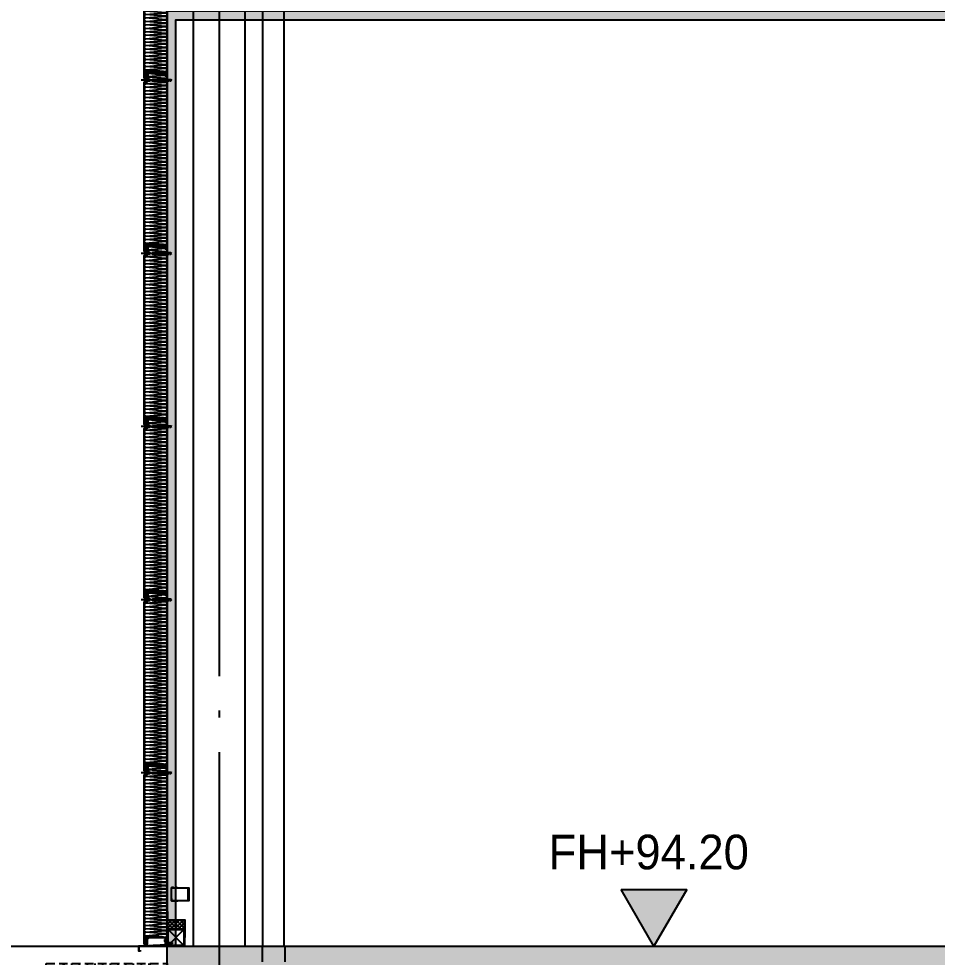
# Model space of a CAD drawing. Header units: millimetres. Extents: x 0 to 672800, y 0 to 118800.
# Drawn here: x 391743 to 397044, y 26380 to 31799 of the extents above; entities that cross this region are included whole.
import ezdxf
from ezdxf.enums import TextEntityAlignment as Align

# ---------------------------------------------------------------- set-up
doc = ezdxf.new("R2010")
doc.units = ezdxf.units.MM
doc.header["$LTSCALE"] = 200
for name, pattern in [('CEN-GAUN', [32.2, 30, -1, 0.2, -1]), ('HID', [2.3, 1.5, -0.8]), ('HIDDEN', [0.375, 0.25, -0.125])]:
    doc.linetypes.add(name, pattern=pattern)
doc.layers.get('DEFPOINTS').update_dxf_attribs({"color": 137})
for name, color, linetype in [('0-S-col', 4, 'Continuous'), ('161', 161, 'Continuous'), ('A-CON', 2, 'Continuous'), ('A-sect_stl', 8, 'Continuous'), ('BOLT', 8, 'Continuous'), ('CEN', 1, 'CEN-GAUN'), ('CON', 2, 'Continuous'), ('ELE', 7, 'Continuous'), ('FLA', 2, 'Continuous'), ('HAT', 8, 'Continuous'), ('HAT-253', 253, 'Continuous'), ('HAT-254', 254, 'Continuous'), ('HAT-INS1', 252, 'Continuous'), ('HID-8', 8, 'HID'), ('Insul', 252, 'Continuous'), ('PANEL', 6, 'Continuous'), ('squrepipe', 252, 'Continuous'), ('STL', 4, 'Continuous'), ('SYP_BOLT', 9, 'Continuous'), ('SYP_FLASHING', 5, 'Continuous'), ('SYP_INSUL', 252, 'Continuous'), ('SYP_STEEL', 4, 'Continuous'), ('WALL', 2, 'Continuous'), ('우수집수정', 252, 'HIDDEN')]:
    doc.layers.add(name, color=color, linetype=linetype)
doc.styles.add('돋움', font='')
doc.styles.get('돋움').set_extended_font_data('Dotum')

# ---------------------------------------------------------------- blocks, each defined once
blk = doc.blocks.new('SCW-1')
at = {"layer": 'BOLT', "color": 8, "linetype": 'HIDDEN', "ltscale": 0.5}
for p, q in [((150, 3), (150, 9)), ((154.1, 12), (151.1, 9)), ((151.1, 9), (151.1, 3)), ((151.1, 3), (154.1, 0)), ((153.1, 5.4), (153.1, 6.6)), ((153.1, 6.6), (154.5, 6.6)), ((154.5, 5.4), (153.1, 5.4)), ((154.5, 12), (154.1, 12)), ((154.1, 0), (154.5, 0)), ((154.5, 6.6), (154.5, 12)), ((154.5, 0), (154.5, 5.4))]:
    blk.add_line(p, q, dxfattribs=at)
for points in [[(0, 6), (9, 7), (11, 9), (12, 7), (10, 3)], [(10, 3), (5, 3), (0, 6), (5, 9), (11, 9)], [(150, 3), (10, 3)], [(11, 9), (150, 9)]]:
    blk.add_lwpolyline(points, dxfattribs=at)
for centre, start, end in [((150.6, 9.2), 199.4712, 340.5288), ((150.6, 2.8), 19.4712, 160.5288)]:
    blk.add_arc(centre, 0.6, start, end, dxfattribs=at)
blk = doc.blocks.new('PANEL-135')
at = {"layer": '161'}
for p, q in [((150, 0), (0, 0)), ((150, -1000), (0, -1000))]:
    blk.add_line(p, q, dxfattribs=at)
at = {"layer": 'BOLT', "color": 8, "linetype": 'HIDDEN', "ltscale": 0.5}
for p, q in [((37.8, 20.4), (41.2, 17)), ((37.8, 19.3), (40.8, 16.3)), ((37.8, 8.7), (40.8, 11.7)), ((37.8, 7.6), (41.2, 11)), ((37.8, 6.4), (41.2, 3)), ((37.8, 5.3), (40.8, 2.3)), ((41.2, 17), (41.2, 11)), ((41.2, 3), (41.2, -3)), ((37.8, -5.3), (40.8, -2.3)), ((37.8, -6.1), (37.8, -6.1)), ((38.6, -5.6), (41.2, -3))]:
    blk.add_line(p, q, dxfattribs=at)
at = {"layer": 'HAT-INS1'}
for points in [[(37.8, 21.4), (137, 30)], [(137, 30.5), (39.6, 38.9)]]:
    blk.add_lwpolyline(points, dxfattribs=at)
for points in [[(147.4, 26.4, -0.625476), (139.5, 10.2), (37.8, 19.1)], [(37.8, 1.4), (139.5, 10.2, -1), (139.5, -9.8), (37.8, -0.9)], [(25.8, -19.8), (139.5, -9.8, -1), (139.5, -29.8), (25.8, -19.8), (25.8, -19.8, 1), (25.8, -39.8, 1)], [(25.8, -39.8), (139.5, -29.8, -1), (139.5, -49.8), (25.8, -39.8), (25.8, -39.8, 1), (25.8, -59.8, 1)], [(25.8, -59.8), (139.5, -49.8, -1), (139.5, -69.8), (25.8, -59.8), (25.8, -59.8, 1), (25.8, -79.8, 1)], [(16.1, -12.4, 0.338737), (25.8, -19.8)], [(25.8, -79.8), (139.5, -69.8, -1), (139.5, -89.8), (25.8, -79.8), (25.8, -79.8, 1), (25.8, -99.8, 1)], [(25.8, -99.8), (139.5, -89.8, -1), (139.5, -109.8), (25.8, -99.8), (25.8, -99.8, 1), (25.8, -119.8, 1)], [(25.8, -119.8), (139.5, -109.8, -1), (139.5, -129.8), (25.8, -119.8), (25.8, -119.8, 1), (25.8, -139.8, 1)], [(25.8, -139.8), (139.5, -129.8, -1), (139.5, -149.8), (25.8, -139.8), (25.8, -139.8, 1), (25.8, -159.8, 1)], [(25.8, -159.8), (139.5, -149.8, -1), (139.5, -169.8), (25.8, -159.8), (25.8, -159.8, 1), (25.8, -179.8, 1)], [(25.8, -179.8), (139.5, -169.8, -1), (139.5, -189.8), (25.8, -179.8), (25.8, -179.8, 1), (25.8, -199.8, 1)], [(25.8, -199.8), (139.5, -189.8, -1), (139.5, -209.8), (25.8, -199.8), (25.8, -199.8, 1), (25.8, -219.8, 1)], [(25.8, -219.8), (139.5, -209.8, -1), (139.5, -229.8), (25.8, -219.8), (25.8, -219.8, 1), (25.8, -239.8, 1)], [(25.8, -239.8), (139.5, -229.8, -1), (139.5, -249.8), (25.8, -239.8), (25.8, -239.8, 1), (25.8, -259.8, 1)], [(25.8, -259.8), (139.5, -249.8, -1), (139.5, -269.8), (25.8, -259.8), (25.8, -259.8, 1), (25.8, -279.8, 1)], [(25.8, -279.8), (139.5, -269.8, -1), (139.5, -289.8), (25.8, -279.8), (25.8, -279.8, 1), (25.8, -299.8, 1)], [(25.8, -299.8), (139.5, -289.8, -1), (139.5, -309.8), (25.8, -299.8), (25.8, -299.8, 1), (25.8, -319.8, 1)], [(25.8, -319.8), (139.5, -309.8, -1), (139.5, -329.8), (25.8, -319.8), (25.8, -319.8, 1), (25.8, -339.8, 1)], [(25.8, -339.8), (139.5, -329.8, -1), (139.5, -349.8), (25.8, -339.8), (25.8, -339.8, 1), (25.8, -359.8, 1)], [(25.8, -359.8), (139.5, -349.8, -1), (139.5, -369.8), (25.8, -359.8), (25.8, -359.8, 1), (25.8, -379.8, 1)], [(25.8, -379.8), (139.5, -369.8, -1), (139.5, -389.8), (25.8, -379.8), (25.8, -379.8, 1), (25.8, -399.8, 1)], [(25.8, -399.8), (139.5, -389.8, -1), (139.5, -409.8), (25.8, -399.8), (25.8, -399.8, 1), (25.8, -419.8, 1)], [(25.8, -419.8), (139.5, -409.8, -1), (139.5, -429.8), (25.8, -419.8), (25.8, -419.8, 1), (25.8, -439.8, 1)], [(25.8, -439.8), (139.5, -429.8, -1), (139.5, -449.8), (25.8, -439.8), (25.8, -439.8, 1), (25.8, -459.8, 1)], [(25.8, -459.8), (139.5, -449.8, -1), (139.5, -469.8), (25.8, -459.8), (25.8, -459.8, 1), (25.8, -479.8, 1)], [(25.8, -479.8), (139.5, -469.8, -1), (139.5, -489.8), (25.8, -479.8), (25.8, -479.8, 1), (25.8, -499.8, 1)], [(25.8, -499.8), (139.5, -489.8, -1), (139.5, -509.8), (25.8, -499.8), (25.8, -499.8, 1), (25.8, -519.8, 1)], [(25.8, -519.8), (139.5, -509.8, -1), (139.5, -529.8), (25.8, -519.8), (25.8, -519.8, 1), (25.8, -539.8, 1)], [(25.8, -539.8), (139.5, -529.8, -1), (139.5, -549.8), (25.8, -539.8), (25.8, -539.8, 1), (25.8, -559.8, 1)], [(25.8, -559.8), (139.5, -549.8, -1), (139.5, -569.8), (25.8, -559.8), (25.8, -559.8, 1), (25.8, -579.8, 1)], [(25.8, -579.8), (139.5, -569.8, -1), (139.5, -589.8), (25.8, -579.8), (25.8, -579.8, 1), (25.8, -599.8, 1)], [(25.8, -599.8), (139.5, -589.8, -1), (139.5, -609.8), (25.8, -599.8), (25.8, -599.8, 1), (25.8, -619.8, 1)], [(25.8, -619.8), (139.5, -609.8, -1), (139.5, -629.8), (25.8, -619.8), (25.8, -619.8, 1), (25.8, -639.8, 1)], [(25.8, -639.8), (139.5, -629.8, -1), (139.5, -649.8), (25.8, -639.8), (25.8, -639.8, 1), (25.8, -659.8, 1)], [(25.8, -659.8), (139.5, -649.8, -1), (139.5, -669.8), (25.8, -659.8), (25.8, -659.8, 1), (25.8, -679.8, 1)], [(25.8, -679.8), (139.5, -669.8, -1), (139.5, -689.8), (25.8, -679.8), (25.8, -679.8, 1), (25.8, -699.8, 1)], [(25.8, -699.8), (139.5, -689.8, -1), (139.5, -709.8), (25.8, -699.8), (25.8, -699.8, 1), (25.8, -719.8, 1)], [(25.8, -719.8), (139.5, -709.8, -1), (139.5, -729.8), (25.8, -719.8), (25.8, -719.8, 1), (25.8, -739.8, 1)], [(25.8, -739.8), (139.5, -729.8, -1), (139.5, -749.8), (25.8, -739.8), (25.8, -739.8, 1), (25.8, -759.8, 1)], [(25.8, -759.8), (139.5, -749.8, -1), (139.5, -769.8), (25.8, -759.8), (25.8, -759.8, 1), (25.8, -779.8, 1)], [(25.8, -779.8), (139.5, -769.8, -1), (139.5, -789.8), (25.8, -779.8), (25.8, -779.8, 1), (25.8, -799.8, 1)], [(25.8, -799.8), (139.5, -789.8, -1), (139.5, -809.8), (25.8, -799.8), (25.8, -799.8, 1), (25.8, -819.8, 1)], [(25.8, -819.8), (139.5, -809.8, -1), (139.5, -829.8), (25.8, -819.8), (25.8, -819.8, 1), (25.8, -839.8, 1)], [(25.8, -839.8), (139.5, -829.8, -1), (139.5, -849.8), (25.8, -839.8), (25.8, -839.8, 1), (25.8, -859.8, 1)], [(25.8, -859.8), (139.5, -849.8, -1), (139.5, -869.8), (25.8, -859.8), (25.8, -859.8, 1), (25.8, -879.8, 1)], [(25.8, -879.8), (139.5, -869.8, -1), (139.5, -889.8), (25.8, -879.8), (25.8, -879.8, 1), (25.8, -899.8, 1)], [(25.8, -899.8), (139.5, -889.8, -1), (139.5, -909.8), (25.8, -899.8), (25.8, -899.8, 1), (25.8, -919.8, 1)], [(25.8, -919.8), (139.5, -909.8, -1), (139.5, -929.8), (25.8, -919.8), (25.8, -919.8, 1), (25.8, -939.8, 1)], [(129.1, -948.8), (25.8, -939.8), (25.8, -939.8, 0.541794), (16.7, -953.8, 0.541794)], [(25.8, -939.8), (139.5, -929.8, -1), (139.5, -949.8), (138.9, -949.7)]]:
    blk.add_lwpolyline(points, format="xyb", dxfattribs=at)
at = {"layer": 'Insul', "color": 251}
for p, q in [((18.3, -964.5), (18.3, -973.7)), ((32.3, -964.5), (18.3, -964.5)), ((32.3, -973.7), (18.3, -973.7)), ((18.3, -974.7), (18.3, -983)), ((32.3, -974.7), (18.3, -974.7)), ((32.3, -964.5), (32.3, -973.7)), ((32.3, -974.7), (32.3, -983)), ((29, -986.4), (21.7, -986.4))]:
    blk.add_line(p, q, dxfattribs=at)
for points in [[(135.1, 38.5), (136, 38.5, 0.414214), (136.3, 38.8), (136.3, 39), (136.3, 39.5, 0.414214), (133.3, 42.5), (128.3, 43.2), (120.8, 43.2, -0.414214), (120.3, 43.7), (120.3, 44, -0.414214), (120.8, 44.5), (133.9, 44.5), (135.5, 44.1, 0.487928), (135.9, 44.4), (135.9, 44.5, 0.414214), (133.9, 46.5), (82.3, 46.5), (40.6, 46.5, 0.414214), (38.6, 44.5), (38.6, 44.4, 0.487928), (39, 44.1), (40.6, 44.5), (53.7, 44.5, -0.414214), (54.2, 44), (54.2, 43.7, -0.414214), (53.7, 43.2), (46.1, 43.2), (41.1, 42.5, 0.414214), (38.1, 39.5), (38.1, 39), (38.1, 38.8, 0.414214), (38.4, 38.5), (39.3, 38.5, 0.414214), (39.6, 38.8), (39.6, 39, -0.414214), (41.1, 40.5), (46.1, 41.2), (54.7, 41.2, 0.414214), (56.2, 42.7), (56.2, 44, -0.414214), (56.7, 44.5), (82.3, 44.5), (117.8, 44.5, -0.414214), (118.3, 44), (118.3, 42.7, 0.414214), (119.8, 41.2), (128.3, 41.2), (133.3, 40.5, -0.414214), (134.8, 39), (134.8, 38.8, 0.414214)], [(135.1, 38.5), (136, 38.5, 0.414214), (136.3, 38.8), (136.3, 39), (136.3, 39.5, 0.414214), (133.3, 42.5), (128.3, 43.2), (120.8, 43.2, -0.414214), (120.3, 43.7), (120.3, 44, -0.414214), (120.8, 44.5), (133.9, 44.5), (135.5, 44.1, 0.487928), (135.9, 44.4), (135.9, 44.5, 0.414214), (133.9, 46.5), (82.3, 46.5), (40.6, 46.5, 0.414214), (38.6, 44.5), (38.6, 44.4, 0.487928), (39, 44.1), (40.6, 44.5), (53.7, 44.5, -0.414214), (54.2, 44), (54.2, 43.7, -0.414214), (53.7, 43.2), (46.1, 43.2), (41.1, 42.5, 0.414214), (38.1, 39.5), (38.1, 39), (38.1, 38.8, 0.414214), (38.4, 38.5), (39.3, 38.5, 0.414214), (39.6, 38.8), (39.6, 39, -0.414214), (41.1, 40.5), (46.1, 41.2), (54.7, 41.2, 0.414214), (56.2, 42.7), (56.2, 44, -0.414214), (56.7, 44.5), (82.3, 44.5), (117.8, 44.5, -0.414214), (118.3, 44), (118.3, 42.7, 0.414214), (119.8, 41.2), (128.3, 41.2), (133.3, 40.5, -0.414214), (134.8, 39), (134.8, 38.8, 0.414214)], [(148.7, -968.9, -0.414214), (146.2, -971.4), (142.9, -971.4, -0.414214), (140.4, -968.9), (140.4, -953.8, 0.414214), (139.4, -952.8), (136.9, -952.8), (136.9, -951.8), (39, -951.8), (39, -952.8), (35.1, -952.8, 0.414214), (34.1, -953.8), (34.1, -983, -0.414191), (29.1, -988), (21.7, -988, -0.414236), (16.7, -983), (16.7, -949.8), (37, -949.8), (37, -948.8), (138.9, -948.8), (138.9, -949.8), (148.7, -949.8)], [(148.7, -968.9, -0.414214), (146.2, -971.4), (142.9, -971.4, -0.414214), (140.4, -968.9), (140.4, -953.8, 0.414214), (139.4, -952.8), (136.9, -952.8), (136.9, -951.8), (39, -951.8), (39, -952.8), (35.1, -952.8, 0.414214), (34.1, -953.8), (34.1, -983, -0.414191), (29.1, -988), (21.7, -988, -0.414236), (16.7, -983), (16.7, -949.8), (37, -949.8), (37, -948.8), (138.9, -948.8), (138.9, -949.8), (148.7, -949.8)], [(142, -951.4), (147, -951.4), (147, -968.9, -0.414214), (146.2, -969.7), (142.9, -969.7, -0.414214), (142, -968.9)]]:
    blk.add_lwpolyline(points, format="xyb", close=True, dxfattribs=at)
blk.add_lwpolyline([(32.3, -952.5), (32.3, -963.5), (18.3, -963.5), (18.3, -952.5)], close=True, dxfattribs=at)
for centre, start, end in [((21.7, -983), 180, 270.0043), ((29, -983), 270.0043, 0)]:
    blk.add_arc(centre, 3.35, start, end, dxfattribs=at)
at = {"layer": 'PANEL', "ltscale": 3}
for points in [[(44, 43.3), (44, 44.1), (39, 44.1, 0.414214), (37, 42.1), (37, -3.7, -0.39552), (32.8, -8.2), (19.7, -9.1, 0.39896), (15, -14.1), (15, -444.5), (15, -983.8, 0.414242), (20, -988.8), (31.5, -988.8, 0.414191), (35, -985.3), (35, -953.3), (42, -953.3), (42, -952.5), (34.2, -952.5), (34.2, -985.3, -0.414191), (31.5, -988), (20, -988, -0.414242), (15.8, -983.8), (15.8, -444.5), (15.8, -14.1, -0.399273), (19.8, -9.9), (32.8, -9, 0.39552), (37.8, -3.7), (37.8, 42.1, -0.414214), (39, 43.3), (44, 43.3)], [(130.5, 44.1), (130.5, 44.1), (130.5, 43.6), (135.5, 43.6, -0.414214), (137, 42.1), (137, 28.4, 0.414214), (139, 26.4), (148, 26.4, -0.414214), (149.5, 24.9), (149.5, -391.9), (149.5, -969.9, -0.414214), (148, -971.4), (141, -971.4, -0.414214), (139.5, -969.9), (139.5, -952.8), (137, -952.8), (137, -953.3), (139, -953.3), (139, -969.9, 0.414214), (141, -971.9), (148, -971.9, 0.414214), (150, -969.9), (150, -391.9), (150, 24.9, 0.414214), (148, 26.9), (139, 26.9, -0.414214), (137.5, 28.4), (137.5, 42.1, 0.414214), (135.5, 44.1), (130.5, 44.1)]]:
    blk.add_lwpolyline(points, format="xyb", dxfattribs=at)
at = {"layer": 'SYP_INSUL'}
for points in [[(37.8, 41.4), (38.9, 41.5)], [(38.1, 39), (37.8, 39.1)], [(56.2, 43.2), (70.1, 44.5)]]:
    blk.add_lwpolyline(points, dxfattribs=at)
at = {"layer": 'WALL', "color": 3}
blk.add_line((44, 43.3), (44, 43.3), dxfattribs=at)
at = {"xscale": -1}
blk.add_blockref('SCW-1', (176.2, -6), dxfattribs=at)
blk = doc.blocks.new('단면레벨-1')
at = {"layer": 'DEFPOINTS'}
blk.add_hatch(color=256, dxfattribs=at).paths.add_polyline_path([(2176.321, 144.321), (2178.588, 148.246), (2174.055, 148.246)])
for p, q in [((2174.055, 148.246), (2176.321, 144.321)), ((2178.588, 148.246), (2174.055, 148.246)), ((2176.321, 144.321), (2178.588, 148.246)), ((2178.588, 144.321), (2174.055, 144.321))]:
    blk.add_line(p, q, dxfattribs=at)
at = {"layer": 'DEFPOINTS', "style": '돋움'}
blk.add_attdef('GL.+1500', text='', height=2.812, dxfattribs=at).set_placement((2176.688, 150.846), align=Align.MIDDLE)
blk = doc.blocks.new('SDS32')
at = {"layer": 'SYP_BOLT'}
for p, q in [((-5, 2.1), (-8, 1)), ((8, 1), (-8, 1)), ((-8, 1), (-8, 0)), ((8, 0), (-8, 0)), ((-3, 0.3), (-3.5, 0)), ((-3, 0), (-3, -3.7)), ((-2.5, 9.1), (-2.5, 3.1)), ((2.5, 3.1), (2.5, 9.1)), ((3, 0), (3, -5.7)), ((5, 2.1), (8, 1)), ((8, 1), (8, 0)), ((-3, -3.7), (-3.5, -4)), ((3.8, -6.5), (-3.5, -4)), ((-3.5, -4), (-3, -4.7)), ((-3, -5.7), (-3.5, -6)), ((3.8, -8.5), (-3.5, -6)), ((-3.5, -6), (-3, -6.7)), ((-3, -7.7), (-3.5, -8)), ((3.8, -10.5), (-3.5, -8)), ((-3.5, -8), (-3, -8.7)), ((-3, -9.7), (-3.5, -10)), ((-3.5, -10), (-3, -10.7)), ((3.8, -12.5), (-3.5, -10)), ((-3, -11.7), (-3.5, -12)), ((3.8, -14.5), (-3.5, -12)), ((-3.5, -12), (-3, -12.7)), ((-3, -13.7), (-3.5, -14)), ((3.8, -16.5), (-3.5, -14)), ((-3.5, -14), (-3, -14.7)), ((-3, -15.7), (-3.5, -16)), ((3.8, -18.5), (-3.5, -16)), ((-3.5, -16), (-3, -16.7)), ((-3, -17.7), (-3.5, -18)), ((3.8, -20.5), (-3.5, -18)), ((-3.5, -18), (-3, -18.7)), ((3, -5.7), (-3, -3.7)), ((3, -6.7), (-3, -4.7)), ((-3, -4.7), (-3, -5.7)), ((3, -7.7), (-3, -5.7)), ((3, -8.7), (-3, -6.7)), ((-3, -6.7), (-3, -7.7)), ((3, -9.7), (-3, -7.7)), ((-3, -8.7), (-3, -9.7)), ((3, -10.7), (-3, -8.7)), ((3, -11.7), (-3, -9.7)), ((3, -12.7), (-3, -10.7)), ((-3, -10.7), (-3, -11.7)), ((3, -13.7), (-3, -11.7)), ((3, -14.7), (-3, -12.7)), ((-3, -12.7), (-3, -13.7)), ((3, -15.7), (-3, -13.7)), ((3, -16.7), (-3, -14.7)), ((-3, -14.7), (-3, -15.7)), ((3, -17.7), (-3, -15.7)), ((3, -18.7), (-3, -16.7)), ((-3, -16.7), (-3, -17.7)), ((3, -19.7), (-3, -17.7)), ((-3, -18.7), (-3, -21)), ((3, -20.7), (-3, -18.7)), ((3, -5.7), (3.8, -6.5)), ((3.8, -6.5), (3, -6.7)), ((3, -6.7), (3, -7.7)), ((3, -7.7), (3.8, -8.5)), ((3.8, -8.5), (3, -8.7)), ((3, -8.7), (3, -9.7)), ((3, -9.7), (3.8, -10.5)), ((3.8, -10.5), (3, -10.7)), ((3, -10.7), (3, -11.7)), ((3, -11.7), (3.8, -12.5)), ((3.8, -12.5), (3, -12.7)), ((3, -12.7), (3, -13.7)), ((3, -13.7), (3.8, -14.5)), ((3.8, -14.5), (3, -14.7)), ((3, -14.7), (3, -15.7)), ((3, -15.7), (3.8, -16.5)), ((3.8, -16.5), (3, -16.7)), ((3, -16.7), (3, -17.7)), ((3, -17.7), (3.8, -18.5)), ((3.8, -18.5), (3, -18.7)), ((3, -18.7), (3, -19.7)), ((3, -19.7), (3.8, -20.5)), ((3.8, -20.5), (3, -20.7)), ((3, -20.7), (3, -22))]:
    blk.add_line(p, q, dxfattribs=at)
blk.add_lwpolyline([(5, 3.1), (5, 2.1), (-5, 2.1), (-5, 3.1)], close=True, dxfattribs=at)
for points in [[(4, 3.1), (4, 9.1), (-4, 9.1), (-4, 3.1)], [(0, -32), (-1, -23), (-3, -21), (-1, -20), (3, -22)], [(3, -22), (3, -27), (0, -32), (-3, -27), (-3, -21)]]:
    blk.add_lwpolyline(points, dxfattribs=at)
at = {"layer": 'SYP_BOLT', "color": 0}
blk.add_solid([(8, 1), (-8, 1), (8, 0), (-8, 0)], dxfattribs=at)
blk = doc.blocks.new('WEL')
at = {"layer": 'SYP_STEEL', "color": 251}
for centre, end in [((0, 0), 180), ((2, 0), 120), ((4, 0), 120), ((6, 0), 120), ((8, 0), 120)]:
    blk.add_arc(centre, 2, 0, end, dxfattribs=at)
blk = doc.blocks.new('P100X100')
at = {"layer": 'squrepipe', "color": 1}
for p, q in [((-45.5, 45.5), (45.5, -45.5)), ((45.5, 45.5), (-45.5, -45.5)), ((-45.5, 45.5), (45.5, -45.5)), ((45.5, 45.5), (-45.5, -45.5)), ((-45.5, 45.5), (45.5, -45.5)), ((45.5, 45.5), (-45.5, -45.5)), ((-45.5, 45.5), (45.5, -45.5)), ((45.5, 45.5), (-45.5, -45.5))]:
    blk.add_line(p, q, dxfattribs=at)
at = {"layer": 'squrepipe', "color": 8}
for points in [[(-50, -50), (50, -50), (50, 50), (-50, 50)], [(-45.5, -45.5), (45.5, -45.5), (45.5, 45.5), (-45.5, 45.5)]]:
    blk.add_lwpolyline(points, close=True, dxfattribs=at)
blk = doc.blocks.new('PANEL-SIL1')
at = {"layer": 'HAT'}
h = blk.add_hatch(dxfattribs=at)
h.set_pattern_fill('ANSI37', color=256, scale=5)
h.set_pattern_definition([(45, (-37874.998, 100828.325), (-11.2253202, 11.2253202), []), (135, (-37874.998, 100828.325), (-11.2253202, -11.2253202), [])])
h.paths.add_polyline_path([(-125, 100), (-25, 100), (-25, 150), (-125, 150)])
at = {"layer": 'FLA', "color": 6}
blk.add_lwpolyline([(-280, -28), (-290, -28), (-290, 2), (-126.6, 9.5), (-126.6, 30), (-125, 30), (-125, 8), (-288.4, 0.5), (-288.4, -26.4), (-280, -26.4)], close=True, dxfattribs=at)
at = {"layer": 'STL'}
blk.add_lwpolyline([(-125, 200), (-123, 200), (-123, 152), (-23, 152), (-23, 50), (-25, 50), (-25, 150), (-125, 150), (-125, 200)], dxfattribs=at)
at = {"layer": 'SYP_FLASHING', "color": 251}
blk.add_lwpolyline([(-138.6, 39.1), (-136.3, 39.1), (-136.3, 28.1), (-127, 28.1, -0.414214), (-125, 26.1), (-125, 8.1), (-127.3, 8.1), (-127.3, 25.8), (-136.6, 25.8, -0.414214), (-138.6, 27.8)], format="xyb", close=True, dxfattribs=at)
at = {"layer": 'SYP_STEEL', "color": 251}
for p, q in [((-6, 337.5), (-6, 262.5)), ((-100, 262.5), (-65, 262.5))]:
    blk.add_line(p, q, dxfattribs=at)
blk.add_lwpolyline([(-100, 337.5), (0, 337.5), (0, 262.5), (-100, 262.5)], close=True, dxfattribs=at)
for centre, end in [((-100, 335.5), 210), ((-100, 333.5), 210), ((-100, 331.5), 210), ((-100, 329.5), 210), ((-100, 327.5), 210), ((-100, 325.5), 210), ((-100, 323.5), 210), ((-100, 321.5), 210), ((-100, 319.5), 270)]:
    blk.add_arc(centre, 2, 90, end, dxfattribs=at)
at = {"layer": 'A-sect_stl', "extrusion": (0, 0, -1), "zscale": -1}
blk.add_blockref('P100X100', (75, 50), dxfattribs=at)
at = {"layer": 'BOLT', "color": 0, "rotation": 90}
blk.add_blockref('SDS32', (-127.3, 17.2), dxfattribs=at)
at = {"layer": 'SYP_STEEL', "color": 251}
for p in [(-98, 337.5), (-78.3, 337.5)]:
    blk.add_blockref('WEL', p, dxfattribs=at)
at = {"layer": 'SYP_STEEL', "color": 251, "rotation": 90}
blk.add_blockref('WEL', (-100, 264.5), dxfattribs=at)
at = {"layer": 'SYP_STEEL', "color": 251, "extrusion": (0, 0, -1), "zscale": -1, "rotation": 180}
for p in [(98, 262.5), (78.3, 262.5)]:
    blk.add_blockref('WEL', p, dxfattribs=at)
blk = doc.blocks.new('OU-TRENCH')
at = {"layer": '우수집수정'}
for p, q in [((-700, -600), (-700, 100)), ((-700, 100), (0, 100)), ((-600, 50), (-600, 100)), ((-595, 50), (-595, 100)), ((-550.5, 50), (-550.5, 100)), ((-505.9, 50), (-505.9, 100)), ((-461.4, 50), (-461.4, 100)), ((-416.8, 50), (-416.8, 100)), ((-372.3, 50), (-372.3, 100)), ((-327.7, 50), (-327.7, 100)), ((-283.2, 50), (-283.2, 100)), ((-238.6, 50), (-238.6, 100)), ((-194.1, 50), (-194.1, 100)), ((-149.5, 50), (-149.5, 100)), ((-105, 50), (-105, 100)), ((-100, 100), (-100, 50)), ((0, 100), (0, -600)), ((-597.7, 50), (-650, -30)), ((-600, 50), (-100, 50)), ((-550, -600), (-550, 50)), ((-150, 50), (-150, -600)), ((-102.3, 50), (-50, -30)), ((-50, -30), (-20, -30)), ((-750, -600), (-700, -600)), ((-750, -600), (-750, -750)), ((-550, -600), (-150, -600)), ((0, -600), (50, -600)), ((50, -750), (50, -600)), ((-750, -750), (50, -750))]:
    blk.add_line(p, q, dxfattribs=at)
for p in [(-550, -530.8), (-150, -530.8), (50, -600), (-750, -750), (-750, -750), (-700, -750), (-700, -750), (-550, -750), (-550, -750.9), (-150, -750), (-150, -750.9), (0, -750), (0, -750.2), (50, -750), (50, -750.2)]:
    blk.add_point(p, dxfattribs=at)
blk = doc.blocks.new('DRAIN_2')
at = {"layer": 'ELE', "elevation": 0}
blk.add_lwpolyline([(1075, 300), (1075, 6517.5, 1), (950, 6517.5), (950, 300)], format="xyb", dxfattribs=at)
at = {"layer": 'HID-8', "ltscale": 0.3}
for p, q in [((946.9, 300), (946.9, -146.7)), ((946.9, 300), (1078.1, 300)), ((1078.1, 300), (1078.1, -190.7)), ((163, -168.6), (925.1, -168.6)), ((163, -300), (968.7, -300))]:
    blk.add_line(p, q, dxfattribs=at)
for centre, radius, start, end in [((925, -146.7), 21.9, 270, 0), ((188.9, -201.5), 41.8, 128.3181, 231.6819), ((128.6, -201.5), 47.5, 316.3293, 43.6707), ((968.7, -190.7), 109.4, 270, 0), ((128.6, -267.1), 47.5, 316.3293, 43.6707)]:
    blk.add_arc(centre, radius, start, end, dxfattribs=at)
at = {"layer": 'CON'}
blk.add_blockref('OU-TRENCH', (400, 100), dxfattribs=at)

msp = doc.modelspace()

# ---------------------------------------------------------------- hatches: boundary and pattern name
at = {"layer": 'HAT-253'}
h = msp.add_hatch(dxfattribs=at)
h.set_pattern_fill('ANSI38', color=256, scale=5)
h.set_pattern_definition([(45, (351650, -80355.275), (-11.2253202, 11.2253202), []), (135, (351650, -80355.275), (-33.6759605, 11.2253202), [39.6875, -23.8125])])
h.paths.add_polyline_path([(392600, 26443.6), (392650, 26443.6), (392650, 31793.6), (406150, 31793.6), (406150, 26443.6), (406200, 26443.6), (406200, 31843.6), (392600, 31843.6)])
at = {"layer": 'HAT-254'}
h = msp.add_hatch(color=256, dxfattribs=at)
h.dxf.hatch_style = 1
h.paths.add_polyline_path([(426100, 26193.6), (393000, 26193.6), (393000, 25743.6), (392600, 25743.6), (392600, 26193.6), (392600, 26443.6), (426300, 26443.6), (426300, 26193.6), (426850, 26193.6), (426850, 26443.6), (430900, 26443.6), (430900, 26193.6), (431450, 26193.6), (431450, 26443.6), (436335, 26443.6), (436335, 26243.6), (436200, 26243.6), (436200, 25743.6), (435800, 25743.6), (435800, 26193.6), (431650, 26193.6), (431650, 25943.6), (430700, 25943.6), (430700, 26193.6), (427050, 26193.6), (427050, 25943.6), (426100, 25943.6)])

# ---------------------------------------------------------------- linework, layer by layer
at = {"layer": '0-S-col', "color": 8}
msp.add_lwpolyline([(392750, 26443.6), (393050, 26443.6), (393050, 32443.6), (392750, 32443.6)], close=True, dxfattribs=at)
at = {"layer": 'A-CON'}
for p, q in [((392600, 25743.6), (392600, 26443.6)), ((392600, 26443.6), (426300, 26443.6))]:
    msp.add_line(p, q, dxfattribs=at)
at = {"layer": 'CEN'}
for p, q in [((392900, 40443.6), (392900, 20443.6)), ((381900, 26443.6), (446900, 26443.6))]:
    msp.add_line(p, q, dxfattribs=at)
at = {"layer": 'Insul'}
for points in [[(392600, 26443.6), (392650, 26443.6), (392650, 31793.6), (406150, 31793.6), (406150, 26443.6), (406200, 26443.6), (406200, 31843.6), (392600, 31843.6), (392600, 26443.6)], [(392650, 26443.6), (392650, 31793.6), (406150, 31793.6), (406150, 26443.6)]]:
    msp.add_lwpolyline(points, dxfattribs=at)

# ---------------------------------------------------------------- block references
at = {"layer": 'CON'}
for name, p in [('PANEL-135', (392450, 32443.6)), ('PANEL-135', (392450, 31443.6)), ('PANEL-135', (392450, 30443.6)), ('PANEL-135', (392450, 29443.6)), ('PANEL-135', (392450, 28443.6)), ('PANEL-135', (392450, 27443.6)), ('PANEL-SIL1', (392725, 26443.6))]:
    msp.add_blockref(name, p, dxfattribs=at)
at = {"layer": 'DEFPOINTS'}
ref = msp.add_blockref('단면레벨-1', (576769.5, 14416.9), dxfattribs=dict(at, xscale=-83.33333333333333, yscale=83.33333333333333, zscale=83.33333333333333))
ref.add_attrib('GL.+1500', 'FH+94.20', dxfattribs={"height": 200, "style": '돋움'}).set_placement((395378.8, 26987.4), align=Align.MIDDLE)
at = {"layer": 'HAT'}
msp.add_blockref('DRAIN_2', (392200, 26143.6), dxfattribs=at)

doc.saveas('drawing.dxf')
